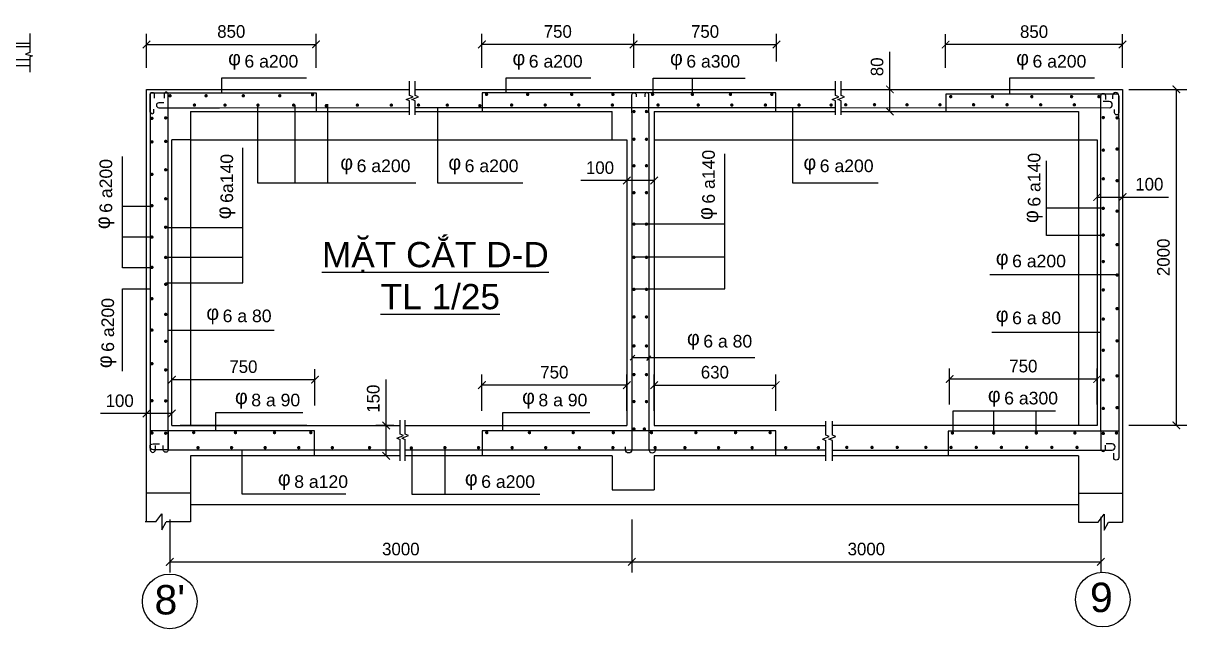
# Model space of a CAD drawing. Header units: millimetres. Extents: x -13160 to 122279, y 2205 to 75228.
# Drawn here: x 16118 to 43825, y 37938 to 52348 of the extents above; entities that cross this region are included whole.
import ezdxf
from ezdxf.enums import TextEntityAlignment as Align

# ---------------------------------------------------------------- set-up
doc = ezdxf.new("R2010")
doc.units = ezdxf.units.MM
doc.header["$LTSCALE"] = 6
for name, color, linetype in [('BAODAM', 3, 'Continuous'), ('BAOMANH', 2, 'Continuous'), ('DAI', 4, 'Continuous'), ('KTHUOT', 6, 'Continuous'), ('TEXT', 7, 'Continuous'), ('THEP', 1, 'Continuous')]:
    doc.layers.add(name, color=color, linetype=linetype)
doc.styles.add('VH', font='VHELVEN.TTF')
doc.styles.add('VNI-TIMES', font='VTIMESN.TTF')
doc.dimstyles.new('D1', dxfattribs={"dimtxt": 350, "dimasz": 180, "dimexe": 250, "dimexo": 150, "dimgap": 150, "dimtad": 1, "dimdec": 0, "dimtxsty": 'VNI-TIMES', "dimblk": 'ARCHTICK', "dimblk2": 'ARCHTICK', "dimcen": 2.5, "dimadec": 0, "dimazin": 0, "dimtfac": 1, "dimtdec": 0, "dimtmove": 0, "dimatfit": 3, "dimldrblk": 'ARCHTICK', "dimfxl": 0, "dimarcsym": 0})

# ---------------------------------------------------------------- blocks, each defined once
blk = doc.blocks.new('_ArchTick')
at = {"layer": 'BAOMANH', "color": 0, "const_width": 0.15}
blk.add_lwpolyline([(-0.5, -0.5), (0.5, 0.5)], dxfattribs=at)
blk = doc.blocks.new('*D19')
at = {"color": 0, "linetype": 'ByBlock'}
for p, q in [((31841, 51520), (33220, 51520)), ((32970, 51520), (32970, 43524)), ((31841, 43524), (33220, 43524))]:
    blk.add_line(p, q, dxfattribs=at)
at = {"layer": 'DEFPOINTS', "color": 0, "linetype": 'ByBlock'}
for p in [(31691, 51520), (31691, 43524), (32970, 43524)]:
    blk.add_point(p, dxfattribs=at)
at = {"color": 0, "linetype": 'ByBlock', "xscale": 180, "yscale": 180, "zscale": 180}
for p, rotation in [((32970, 51520), 90), ((32970, 43524), 270)]:
    blk.add_blockref('_ArchTick', p, dxfattribs=dict(at, rotation=rotation))
at = {"color": 0, "linetype": 'ByBlock', "insert": (32666, 47522), "char_height": 300, "attachment_point": 5, "rotation": 90, "style": 'VNI-TIMES'}
blk.add_mtext('2000', dxfattribs=at)
blk = doc.blocks.new('*D22')
at = {"color": 0, "linetype": 'ByBlock'}
for p, q in [((8821, 39596), (8821, 38334)), ((19828, 39596), (19828, 38334)), ((8821, 38584), (19828, 38584))]:
    blk.add_line(p, q, dxfattribs=at)
at = {"layer": 'DEFPOINTS', "color": 0, "linetype": 'ByBlock'}
for p in [(8821, 39746), (19828, 39746), (19828, 38584)]:
    blk.add_point(p, dxfattribs=at)
at = {"color": 0, "linetype": 'ByBlock', "xscale": 180, "yscale": 180, "zscale": 180, "rotation": 180}
blk.add_blockref('_ArchTick', (8821, 38584), dxfattribs=at)
at = {"color": 0, "linetype": 'ByBlock', "xscale": 180, "yscale": 180, "zscale": 180}
blk.add_blockref('_ArchTick', (19828, 38584), dxfattribs=at)
at = {"color": 0, "linetype": 'ByBlock', "insert": (14325, 38888), "char_height": 300, "attachment_point": 5, "style": 'VNI-TIMES'}
blk.add_mtext('3000', dxfattribs=at)
blk = doc.blocks.new('*D23')
at = {"color": 0, "linetype": 'ByBlock'}
for p, q in [((30994, 39653), (30994, 38334)), ((19828, 39446), (19828, 38334)), ((19828, 38584), (30994, 38584))]:
    blk.add_line(p, q, dxfattribs=at)
at = {"layer": 'DEFPOINTS', "color": 0, "linetype": 'ByBlock'}
for p in [(30994, 39803), (19828, 39596), (30994, 38584)]:
    blk.add_point(p, dxfattribs=at)
at = {"color": 0, "linetype": 'ByBlock', "xscale": 180, "yscale": 180, "zscale": 180, "rotation": 180}
blk.add_blockref('_ArchTick', (19828, 38584), dxfattribs=at)
at = {"color": 0, "linetype": 'ByBlock', "xscale": 180, "yscale": 180, "zscale": 180}
blk.add_blockref('_ArchTick', (30994, 38584), dxfattribs=at)
at = {"color": 0, "linetype": 'ByBlock', "insert": (25411, 38888), "char_height": 300, "attachment_point": 5, "style": 'VNI-TIMES'}
blk.add_mtext('3000', dxfattribs=at)
blk = doc.blocks.new('*D38')
at = {"color": 0, "linetype": 'ByBlock', "ltscale": 4}
for p, q in [((13768, 43154), (13768, 44016)), ((17174, 43154), (17174, 44016)), ((13768, 43766), (17174, 43766))]:
    blk.add_line(p, q, dxfattribs=at)
at = {"layer": 'DEFPOINTS', "color": 0, "linetype": 'ByBlock', "ltscale": 4}
for p in [(17174, 43766), (13768, 43004), (17174, 43004)]:
    blk.add_point(p, dxfattribs=at)
at = {"color": 0, "linetype": 'ByBlock', "ltscale": 4, "xscale": 180, "yscale": 180, "zscale": 180, "rotation": 180}
blk.add_blockref('_ArchTick', (13768, 43766), dxfattribs=at)
at = {"color": 0, "linetype": 'ByBlock', "ltscale": 4, "xscale": 180, "yscale": 180, "zscale": 180}
blk.add_blockref('_ArchTick', (17174, 43766), dxfattribs=at)
at = {"color": 0, "linetype": 'ByBlock', "ltscale": 4, "insert": (15471, 44073), "char_height": 300, "attachment_point": 5, "style": 'VNI-TIMES'}
blk.add_mtext('750', dxfattribs=at)
blk = doc.blocks.new('*D39')
at = {"color": 0, "linetype": 'ByBlock', "ltscale": 4}
for p, q in [((21152, 43154), (21152, 44015)), ((24601, 43154), (24601, 44015)), ((24601, 43765), (21152, 43765))]:
    blk.add_line(p, q, dxfattribs=at)
at = {"layer": 'DEFPOINTS', "color": 0, "linetype": 'ByBlock', "ltscale": 4}
for p in [(21152, 43765), (21152, 43004), (24601, 43004)]:
    blk.add_point(p, dxfattribs=at)
at = {"color": 0, "linetype": 'ByBlock', "ltscale": 4, "xscale": 180, "yscale": 180, "zscale": 180, "rotation": 180}
blk.add_blockref('_ArchTick', (21152, 43765), dxfattribs=at)
at = {"color": 0, "linetype": 'ByBlock', "ltscale": 4, "xscale": 180, "yscale": 180, "zscale": 180}
blk.add_blockref('_ArchTick', (24601, 43765), dxfattribs=at)
at = {"color": 0, "linetype": 'ByBlock', "ltscale": 4, "insert": (22876, 44071), "char_height": 300, "attachment_point": 5, "style": 'VNI-TIMES'}
blk.add_mtext('750', dxfattribs=at)
blk = doc.blocks.new('*D40')
at = {"color": 0, "linetype": 'ByBlock', "ltscale": 4}
for p, q in [((25251, 43154), (25251, 44014)), ((28147, 43154), (28147, 44014)), ((25251, 43764), (28147, 43764))]:
    blk.add_line(p, q, dxfattribs=at)
at = {"layer": 'DEFPOINTS', "color": 0, "linetype": 'ByBlock', "ltscale": 4}
for p in [(28147, 43764), (25251, 43004), (28147, 43004)]:
    blk.add_point(p, dxfattribs=at)
at = {"color": 0, "linetype": 'ByBlock', "ltscale": 4, "xscale": 180, "yscale": 180, "zscale": 180, "rotation": 180}
blk.add_blockref('_ArchTick', (25251, 43764), dxfattribs=at)
at = {"color": 0, "linetype": 'ByBlock', "ltscale": 4, "xscale": 180, "yscale": 180, "zscale": 180}
blk.add_blockref('_ArchTick', (28147, 43764), dxfattribs=at)
at = {"color": 0, "linetype": 'ByBlock', "ltscale": 4, "insert": (26699, 44070), "char_height": 300, "attachment_point": 5, "style": 'VNI-TIMES'}
blk.add_mtext('630', dxfattribs=at)
blk = doc.blocks.new('*D41')
at = {"color": 0, "linetype": 'ByBlock', "ltscale": 4}
for p, q in [((32289, 43154), (32289, 44014)), ((35802, 43154), (35802, 44014)), ((35802, 43764), (32289, 43764))]:
    blk.add_line(p, q, dxfattribs=at)
at = {"layer": 'DEFPOINTS', "color": 0, "linetype": 'ByBlock', "ltscale": 4}
for p in [(32289, 43764), (32289, 43004), (35802, 43004)]:
    blk.add_point(p, dxfattribs=at)
at = {"color": 0, "linetype": 'ByBlock', "ltscale": 4, "xscale": 180, "yscale": 180, "zscale": 180, "rotation": 180}
blk.add_blockref('_ArchTick', (32289, 43764), dxfattribs=at)
at = {"color": 0, "linetype": 'ByBlock', "ltscale": 4, "xscale": 180, "yscale": 180, "zscale": 180}
blk.add_blockref('_ArchTick', (35802, 43764), dxfattribs=at)
at = {"color": 0, "linetype": 'ByBlock', "ltscale": 4, "insert": (34045, 44070), "char_height": 300, "attachment_point": 5, "style": 'VNI-TIMES'}
blk.add_mtext('750', dxfattribs=at)
blk = doc.blocks.new('*D45')
at = {"color": 0, "linetype": 'ByBlock', "ltscale": 4}
for p, q in [((13163, 51154), (13163, 51962)), ((17201, 51154), (17201, 51962)), ((13163, 51712), (17201, 51712))]:
    blk.add_line(p, q, dxfattribs=at)
at = {"layer": 'DEFPOINTS', "color": 0, "linetype": 'ByBlock', "ltscale": 4}
for p in [(17201, 51712), (13163, 51004), (17201, 51004)]:
    blk.add_point(p, dxfattribs=at)
at = {"color": 0, "linetype": 'ByBlock', "ltscale": 4, "xscale": 180, "yscale": 180, "zscale": 180, "rotation": 180}
blk.add_blockref('_ArchTick', (13163, 51712), dxfattribs=at)
at = {"color": 0, "linetype": 'ByBlock', "ltscale": 4, "xscale": 180, "yscale": 180, "zscale": 180}
blk.add_blockref('_ArchTick', (17201, 51712), dxfattribs=at)
at = {"color": 0, "linetype": 'ByBlock', "ltscale": 4, "insert": (15182, 52018), "char_height": 300, "attachment_point": 5, "style": 'VNI-TIMES'}
blk.add_mtext('850', dxfattribs=at)
blk = doc.blocks.new('*D46')
at = {"color": 0, "linetype": 'ByBlock', "ltscale": 4}
for p, q in [((21152, 51154), (21152, 51961)), ((24765, 51154), (24765, 51961)), ((24765, 51711), (21152, 51711))]:
    blk.add_line(p, q, dxfattribs=at)
at = {"layer": 'DEFPOINTS', "color": 0, "linetype": 'ByBlock', "ltscale": 4}
for p in [(21152, 51711), (21152, 51004), (24765, 51004)]:
    blk.add_point(p, dxfattribs=at)
at = {"color": 0, "linetype": 'ByBlock', "ltscale": 4, "xscale": 180, "yscale": 180, "zscale": 180, "rotation": 180}
blk.add_blockref('_ArchTick', (21152, 51711), dxfattribs=at)
at = {"color": 0, "linetype": 'ByBlock', "ltscale": 4, "xscale": 180, "yscale": 180, "zscale": 180}
blk.add_blockref('_ArchTick', (24765, 51711), dxfattribs=at)
at = {"color": 0, "linetype": 'ByBlock', "ltscale": 4, "insert": (22958, 52018), "char_height": 300, "attachment_point": 5, "style": 'VNI-TIMES'}
blk.add_mtext('750', dxfattribs=at)
blk = doc.blocks.new('*D47')
at = {"color": 0, "linetype": 'ByBlock', "ltscale": 4}
for p, q in [((24765, 51304), (24765, 51961)), ((28165, 51304), (28165, 51961)), ((24765, 51711), (28165, 51711))]:
    blk.add_line(p, q, dxfattribs=at)
at = {"layer": 'DEFPOINTS', "color": 0, "linetype": 'ByBlock', "ltscale": 4}
for p in [(28165, 51711), (24765, 51154), (28165, 51154)]:
    blk.add_point(p, dxfattribs=at)
at = {"color": 0, "linetype": 'ByBlock', "ltscale": 4, "xscale": 180, "yscale": 180, "zscale": 180, "rotation": 180}
blk.add_blockref('_ArchTick', (24765, 51711), dxfattribs=at)
at = {"color": 0, "linetype": 'ByBlock', "ltscale": 4, "xscale": 180, "yscale": 180, "zscale": 180}
blk.add_blockref('_ArchTick', (28165, 51711), dxfattribs=at)
at = {"color": 0, "linetype": 'ByBlock', "ltscale": 4, "insert": (26465, 52018), "char_height": 300, "attachment_point": 5, "style": 'VNI-TIMES'}
blk.add_mtext('750', dxfattribs=at)
blk = doc.blocks.new('*D48')
at = {"color": 0, "linetype": 'ByBlock', "ltscale": 4}
for p, q in [((32193, 51154), (32193, 51958)), ((36407, 51154), (36407, 51958)), ((36407, 51708), (32193, 51708))]:
    blk.add_line(p, q, dxfattribs=at)
at = {"layer": 'DEFPOINTS', "color": 0, "linetype": 'ByBlock', "ltscale": 4}
for p in [(32193, 51708), (32193, 51004), (36407, 51004)]:
    blk.add_point(p, dxfattribs=at)
at = {"color": 0, "linetype": 'ByBlock', "ltscale": 4, "xscale": 180, "yscale": 180, "zscale": 180, "rotation": 180}
blk.add_blockref('_ArchTick', (32193, 51708), dxfattribs=at)
at = {"color": 0, "linetype": 'ByBlock', "ltscale": 4, "xscale": 180, "yscale": 180, "zscale": 180}
blk.add_blockref('_ArchTick', (36407, 51708), dxfattribs=at)
at = {"color": 0, "linetype": 'ByBlock', "ltscale": 4, "insert": (34300, 52014), "char_height": 300, "attachment_point": 5, "style": 'VNI-TIMES'}
blk.add_mtext('850', dxfattribs=at)
blk = doc.blocks.new('*D63')
at = {"color": 0, "linetype": 'ByBlock', "ltscale": 4}
for p, q in [((41691, 49425), (41691, 47963)), ((42296, 49425), (42296, 47963)), ((41691, 48213), (42296, 48213)), ((42296, 48213), (43392, 48213))]:
    blk.add_line(p, q, dxfattribs=at)
at = {"layer": 'DEFPOINTS', "color": 0, "linetype": 'ByBlock', "ltscale": 4}
for p in [(41691, 49575), (42296, 49575), (42296, 48213)]:
    blk.add_point(p, dxfattribs=at)
at = {"color": 0, "linetype": 'ByBlock', "ltscale": 4, "xscale": 180, "yscale": 180, "zscale": 180, "rotation": 180}
blk.add_blockref('_ArchTick', (41691, 48213), dxfattribs=at)
at = {"color": 0, "linetype": 'ByBlock', "ltscale": 4, "xscale": 180, "yscale": 180, "zscale": 180}
blk.add_blockref('_ArchTick', (42296, 48213), dxfattribs=at)
at = {"color": 0, "linetype": 'ByBlock', "ltscale": 4, "insert": (42934, 48516), "char_height": 300, "attachment_point": 5, "style": 'VNI-TIMES'}
blk.add_mtext('100', dxfattribs=at)
blk = doc.blocks.new('*D64')
at = {"color": 0, "linetype": 'ByBlock', "ltscale": 4}
for p, q in [((29513, 51004), (29513, 51898)), ((28501, 51004), (29763, 51004)), ((29513, 50479), (29513, 51004)), ((28501, 50479), (29763, 50479))]:
    blk.add_line(p, q, dxfattribs=at)
at = {"layer": 'DEFPOINTS', "color": 0, "linetype": 'ByBlock', "ltscale": 4}
for p in [(28351, 51004), (29513, 51004), (28351, 50479)]:
    blk.add_point(p, dxfattribs=at)
at = {"color": 0, "linetype": 'ByBlock', "ltscale": 4, "xscale": 180, "yscale": 180, "zscale": 180}
for p, rotation in [((29513, 51004), 90), ((29513, 50479), 270)]:
    blk.add_blockref('_ArchTick', p, dxfattribs=dict(at, rotation=rotation))
at = {"color": 0, "linetype": 'ByBlock', "ltscale": 4, "insert": (29209, 51541), "char_height": 300, "attachment_point": 5, "rotation": 90, "style": 'VNI-TIMES'}
blk.add_mtext('80', dxfattribs=at)
blk = doc.blocks.new('*D65')
at = {"color": 0, "linetype": 'ByBlock', "ltscale": 4}
for p, q in [((30490, 49425), (30490, 48357)), ((31140, 49425), (31140, 48357)), ((30490, 48607), (29394, 48607)), ((31140, 48607), (30490, 48607))]:
    blk.add_line(p, q, dxfattribs=at)
at = {"layer": 'DEFPOINTS', "color": 0, "linetype": 'ByBlock', "ltscale": 4}
for p in [(30490, 49575), (31140, 49575), (30490, 48607)]:
    blk.add_point(p, dxfattribs=at)
at = {"color": 0, "linetype": 'ByBlock', "ltscale": 4, "xscale": 180, "yscale": 180, "zscale": 180, "rotation": 180}
blk.add_blockref('_ArchTick', (30490, 48607), dxfattribs=at)
at = {"color": 0, "linetype": 'ByBlock', "ltscale": 4, "xscale": 180, "yscale": 180, "zscale": 180}
blk.add_blockref('_ArchTick', (31140, 48607), dxfattribs=at)
at = {"color": 0, "linetype": 'ByBlock', "ltscale": 4, "insert": (29852, 48910), "char_height": 300, "attachment_point": 5, "style": 'VNI-TIMES'}
blk.add_mtext('100', dxfattribs=at)
blk = doc.blocks.new('*D66')
at = {"color": 0, "linetype": 'ByBlock', "ltscale": 4}
for p, q in [((17518, 43004), (17518, 44100)), ((17702, 43004), (17268, 43004)), ((17518, 42281), (17518, 43004)), ((17702, 42281), (17268, 42281))]:
    blk.add_line(p, q, dxfattribs=at)
at = {"layer": 'DEFPOINTS', "color": 0, "linetype": 'ByBlock', "ltscale": 4}
for p in [(17518, 43004), (17852, 43004), (17852, 42281)]:
    blk.add_point(p, dxfattribs=at)
at = {"color": 0, "linetype": 'ByBlock', "ltscale": 4, "xscale": 180, "yscale": 180, "zscale": 180}
for p, rotation in [((17518, 43004), 90), ((17518, 42281), 270)]:
    blk.add_blockref('_ArchTick', p, dxfattribs=dict(at, rotation=rotation))
at = {"color": 0, "linetype": 'ByBlock', "ltscale": 4, "insert": (17211, 43642), "char_height": 300, "attachment_point": 5, "rotation": 90, "style": 'VNI-TIMES'}
blk.add_mtext('150', dxfattribs=at)
blk = doc.blocks.new('*D67')
at = {"color": 0, "linetype": 'ByBlock', "ltscale": 4}
for p, q in [((19052, 43079), (19052, 43310)), ((19657, 43079), (19657, 43310)), ((19052, 43060), (17956, 43060)), ((19657, 43060), (19052, 43060))]:
    blk.add_line(p, q, dxfattribs=at)
at = {"layer": 'DEFPOINTS', "color": 0, "linetype": 'ByBlock', "ltscale": 4}
for p in [(19052, 43060), (19052, 42929), (19657, 42929)]:
    blk.add_point(p, dxfattribs=at)
at = {"color": 0, "linetype": 'ByBlock', "ltscale": 4, "xscale": 180, "yscale": 180, "zscale": 180, "rotation": 180}
blk.add_blockref('_ArchTick', (19052, 43060), dxfattribs=at)
at = {"color": 0, "linetype": 'ByBlock', "ltscale": 4, "xscale": 180, "yscale": 180, "zscale": 180}
blk.add_blockref('_ArchTick', (19657, 43060), dxfattribs=at)
at = {"color": 0, "linetype": 'ByBlock', "ltscale": 4, "insert": (18414, 43363), "char_height": 300, "attachment_point": 5, "style": 'VNI-TIMES'}
blk.add_mtext('100', dxfattribs=at)

msp = doc.modelspace()

# ---------------------------------------------------------------- linework, layer by layer
at = {"layer": 'BAODAM', "color": 3, "linetype": 'Continuous'}
for p, q in [((13542.6, 51872.8), (16273.6, 51872.8)), ((16273.6, 51335.2), (14592.6, 51335.2)), ((19051.9, 42297), (19051.9, 50775)), ((19051.9, 50775), (20651.9, 50775)), ((20651.9, 50775), (24123, 50775)), ((22651.9, 50775), (25318.9, 50775)), ((25447.3, 50775), (33941.1, 50775)), ((33941.1, 50775), (35463.1, 50775)), ((35593.6, 50775), (42296.1, 50775)), ((42296.1, 50775), (42296.1, 40475.8)), ((31139.5, 50250), (31139.5, 42775)), ((35593.6, 50250), (41246.1, 50250)), ((19656.9, 42775), (19656.9, 49575)), ((30489.5, 49575), (30489.5, 42775)), ((41691.1, 49575), (41691.1, 42775)), ((22874.4, 42775), (19851.9, 42775)), ((41494.1, 42775), (35385.2, 42775)), ((25094.7, 42051.8), (20101.9, 42052)), ((30139.5, 42051.6), (25212.5, 42051.8)), ((35228.3, 42051.5), (31139.5, 42051.6)), ((41244.1, 42050.1), (35385.2, 42050.6)), ((41244.1, 41161.5), (42296.1, 41161.5))]:
    msp.add_line(p, q, dxfattribs=at)
at = {"layer": 'BAODAM', "color": 3, "linetype": 'Continuous', "ltscale": 10}
for p, q in [((20101.9, 50250), (20101.9, 49575)), ((30139.5, 49575), (30139.5, 50250)), ((41246.1, 50250), (41246.1, 49575)), ((20101.9, 49575), (19656.9, 49575)), ((41246.1, 49575), (41691.1, 49575)), ((19656.9, 42775), (25094.7, 42775)), ((25212.5, 42775), (30489.5, 42775)), ((31139.5, 42775), (35228.3, 42775)), ((41691.1, 42775), (37497.6, 42775)), ((19051.8, 40484.5), (19052, 42297)), ((20101.9, 42052), (20101.9, 40484.5)), ((30139.5, 42051.6), (30139.5, 41242.8)), ((31139.5, 42051.6), (31139.5, 41242.8)), ((41244.1, 42050.1), (41244.1, 40475.8)), ((19051.9, 41170.2), (20101.9, 41170.2)), ((30139.5, 41242.8), (31139.5, 41242.8)), ((19275.5, 40484.5), (19021.9, 40484.5)), ((19275.5, 40484.5), (19415.2, 40672.6)), ((19415.2, 40672.6), (19415.2, 40291.4)), ((19415.2, 40291.4), (19522.5, 40484.5)), ((20101.9, 40484.5), (19522.5, 40484.5)), ((41244.1, 40475.8), (41717.6, 40475.8)), ((41717.6, 40475.8), (41857.3, 40663.9)), ((41857.3, 40663.9), (41857.3, 40282.7)), ((41857.3, 40282.7), (41964.7, 40475.8)), ((41964.7, 40475.8), (42296.1, 40475.8))]:
    msp.add_line(p, q, dxfattribs=at)
at = {"layer": 'BAODAM', "color": 3, "linetype": 'Continuous'}
for points in [[(20101.9, 50250), (25318.9, 50250)], [(25447.3, 50250), (25591.3, 50250), (30139.5, 50250)], [(31139.5, 50250), (33941.1, 50250), (35463.1, 50250)]]:
    msp.add_lwpolyline(points, dxfattribs=at)
for centre in [(19605.3, 38588.4), (41826, 38631.4)]:
    msp.add_circle(centre, 650, dxfattribs=at)
at = {"layer": 'BAOMANH', "color": 2, "linetype": 'Continuous'}
for p, q in [((25318.9, 50631), (25318.9, 50967)), ((25447.3, 50631), (25447.3, 50967)), ((35463.1, 50631), (35463.1, 50967)), ((35593.6, 50631), (35593.6, 50967)), ((25238.9, 50535), (25398.9, 50599)), ((25318.9, 50503), (25238.9, 50535)), ((25398.9, 50599), (25318.9, 50631)), ((25318.9, 50167), (25318.9, 50503)), ((25367.3, 50535), (25527.3, 50599)), ((25447.3, 50503), (25367.3, 50535)), ((25527.3, 50599), (25447.3, 50631)), ((25447.3, 50167), (25447.3, 50503)), ((35383.1, 50535), (35543.1, 50599)), ((35463.1, 50503), (35383.1, 50535)), ((35543.1, 50599), (35463.1, 50631)), ((35463.1, 50167), (35463.1, 50503)), ((35513.6, 50535), (35673.6, 50599)), ((35593.6, 50503), (35513.6, 50535)), ((35673.6, 50599), (35593.6, 50631)), ((35593.6, 50167), (35593.6, 50503)), ((20101.9, 49575), (20101.9, 42775)), ((20101.9, 49575), (30489.5, 49575)), ((31139.5, 49575), (41246.1, 49575)), ((41246.1, 49575), (41246.1, 42775)), ((25094.7, 42568.2), (25094.7, 42904.2)), ((25212.5, 42568.2), (25212.5, 42904.2)), ((35228.3, 42543.9), (35228.3, 42879.9)), ((35385.2, 42543.9), (35385.2, 42879.9)), ((25014.7, 42472.2), (25174.7, 42536.2)), ((25174.7, 42536.2), (25094.7, 42568.2)), ((25094.7, 41933.5), (25094.7, 42440.2)), ((25132.5, 42472.2), (25292.5, 42536.2)), ((25292.5, 42536.2), (25212.5, 42568.2)), ((25212.5, 41933.5), (25212.5, 42440.2)), ((35148.3, 42447.9), (35308.3, 42511.9)), ((35308.3, 42511.9), (35228.3, 42543.9)), ((35228.3, 41933.5), (35228.3, 42415.9)), ((35305.2, 42447.9), (35465.2, 42511.9)), ((35385.2, 42415.9), (35305.2, 42447.9)), ((35465.2, 42511.9), (35385.2, 42543.9)), ((35385.2, 41933.5), (35385.2, 42415.9))]:
    msp.add_line(p, q, dxfattribs=at)
at = {"layer": 'BAOMANH', "color": 2, "linetype": 'Continuous', "ltscale": 2.5}
for p, q in [((25014.7, 42472.2), (25094.7, 42440.2)), ((25132.5, 42472.2), (25212.5, 42440.2)), ((35148.3, 42447.9), (35228.3, 42415.9))]:
    msp.add_line(p, q, dxfattribs=at)
at = {"layer": 'BAOMANH', "color": 2, "linetype": 'Continuous'}
for points in [[(16273.6, 52101.7), (16273.6, 51653.1), (16169.2, 51611.4), (16336.2, 51569.7), (16273.6, 51548.8), (16273.6, 51183.7)], [(20101.9, 40897.8), (41244.1, 40897.8)]]:
    msp.add_lwpolyline(points, dxfattribs=at)
at = {"layer": 'DAI', "color": 4, "linetype": 'Continuous', "ltscale": 4}
for points in [[(20846.1, 50685.4), (20846.1, 51048.2), (22862.2, 51048.2)], [(27617.3, 50685.4), (27617.3, 51048.2), (29633.4, 51048.2)], [(31121.4, 50655.5), (31121.4, 51040.8), (33306.9, 51040.8)], [(32056.4, 50643.8), (32056.4, 51040.8)], [(39613.7, 50685.4), (39613.7, 51048.2), (41629.9, 51048.2)], [(21697.6, 50399), (21697.6, 48548), (25464.7, 48548)], [(22582.8, 50399), (22582.8, 48548)], [(23365, 50419.6), (23365, 48548)], [(25980.3, 50338.1), (25980.3, 48548.7), (28018.2, 48548.7)], [(34436.4, 50338.1), (34436.4, 48548.7), (36474.3, 48548.7)], [(19509.4, 46173.3), (21349.5, 46173.3), (21349.5, 49383.8)], [(19190.6, 46530), (18482.2, 46530), (18482.2, 49178.6)], [(30612.1, 46027.8), (32821.7, 46027.8), (32821.7, 49238.2)], [(41844, 47300.6), (40486.9, 47300.6), (40486.9, 49071.9)], [(19190.6, 47991.3), (18482.2, 47991.3)], [(41833, 47945.7), (40486.9, 47945.7)], [(19489.5, 47490.1), (21349.5, 47490.1)], [(30612.1, 47572.6), (32821.7, 47572.6)], [(19190.6, 47260.7), (18482.2, 47260.7)], [(19481.9, 46777.6), (21349.5, 46777.6)], [(30612.1, 46791.6), (32821.7, 46791.6)], [(42172.8, 46362.2), (39139.7, 46362.2)], [(18482.2, 44066.9), (18482.2, 46030.5), (19142.4, 46030.5)], [(22091, 45034.8), (19568.2, 45034.8)], [(39184, 44999.4), (41779.7, 44999.4)], [(30570, 44330), (30680, 44450)], [(33537.1, 44383.1), (30612.1, 44383.1)], [(30970, 44320), (31065.3, 44430.5)], [(22772.9, 43080), (20693.4, 43080), (20693.4, 42650.5)], [(29611.5, 43080), (27531.9, 43080), (27531.9, 42650.5)], [(38265.3, 42597.2), (38265.3, 43125.6), (40703.3, 43125.6)], [(39227.6, 42617.2), (39227.6, 43125.6)], [(40241.9, 42617.2), (40241.9, 43125.6)], [(23795.6, 41138.7), (21333.8, 41138.7), (21333.8, 42196.7)], [(25368.2, 42237.9), (25368.2, 41139.9), (28417.5, 41139.9)], [(26157.6, 42237.9), (26157.6, 41139.9)]]:
    msp.add_lwpolyline(points, dxfattribs=at)
at = {"layer": 'THEP', "color": 1, "linetype": 'Continuous'}
for p, q in [((19142.4, 50695), (19142.4, 42196.7)), ((19142.4, 50695), (23091.1, 50695)), ((23091.1, 50695), (23091.1, 50250)), ((34037.5, 50695), (27045.5, 50695)), ((42195.7, 50662), (38086.5, 50662)), ((38086.5, 50662), (38086.5, 50250)), ((19568.2, 42196.7), (19568.2, 50203.3)), ((41779.7, 42643.2), (41779.7, 50215)), ((42205.6, 50088), (42205.6, 42643.2)), ((23056.8, 42650.5), (19142.4, 42650.5)), ((23056.8, 42051.9), (23056.8, 42650.5)), ((42205.6, 42643.2), (38142.2, 42643.2)), ((38142.2, 42643.2), (38142.2, 42050.4)), ((19568.2, 42196.7), (25094.7, 42196.7)), ((25212.5, 42196.7), (35228.3, 42196.7))]:
    msp.add_line(p, q, dxfattribs=at)
at = {"layer": 'THEP', "color": 1, "linetype": 'Continuous', "ltscale": 10}
for p, q in [((27045.5, 50695), (27045.5, 50250)), ((34037.5, 50250), (34037.5, 50695)), ((34036.8, 42646), (27043.5, 42646)), ((27043.5, 42646), (27043.5, 42051.8)), ((34036.8, 42051.5), (34036.8, 42646))]:
    msp.add_line(p, q, dxfattribs=at)
at = {"layer": 'THEP', "color": 1, "linetype": 'Continuous'}
for points in [[(16273.6, 51784.1), (13667.5, 51784.1), (13667.5, 51249.8, 1), (13794.9, 51249.8), (13794.9, 51338.9)], [(16273.6, 51478.8), (13756.7, 51478.8, -1), (13756.7, 51606), (13858.5, 51606)], [(19568.2, 50203.3), (19568.2, 50662.1, 1), (19475.3, 50662.1), (19475.3, 50568.7)], [(19142.4, 50236), (19142.4, 50656.3, -1), (19235.8, 50656.3), (19235.8, 50568.7)], [(19142.4, 50695), (19142.4, 50236, 1), (19230, 50236), (19230, 50300.2)], [(19461.3, 50454.5), (19346.1, 50454.5, 1), (19346.1, 50339.3), (20790.5, 50339.3)], [(30612.1, 50220.5), (30612.1, 50643.2, -1), (30713.8, 50643.2), (30713.8, 50597.4)], [(31014.3, 50219.5), (31014.3, 50652.3, 1), (30923.6, 50652.3), (30923.6, 50597.4)], [(35593.6, 50340), (41980.8, 50339.3, 1), (41980.8, 50483.3), (41836.8, 50483.3)], [(41779.7, 50215), (41779.7, 50625.1, -1), (41887.7, 50625.1), (41887.7, 50530.4)], [(42205.6, 50088), (42205.6, 50625.1, 1), (42058.3, 50625.1), (42058.3, 50549.4)], [(42205.6, 50625.1), (42205.6, 50217.9, -1), (42105.7, 50217.9), (42105.7, 50293.7)], [(30612.1, 50220.5), (30612.1, 48380), (30612.1, 42196.7, -1), (30461.1, 42196.7), (30461.1, 42270.2)], [(19142.4, 42650.5), (19142.4, 42195.3, 1), (19263.4, 42195.3), (19263.4, 42295.6)], [(19568.2, 42650.5), (19568.2, 42195.3, -1), (19453.2, 42195.3), (19453.2, 42295.6)], [(31014.3, 42646), (31014.3, 42209.8, 1), (31180.2, 42209.8), (31180.2, 42270.2)], [(41779.7, 42643.2), (41779.7, 42215.5, 1), (41890.8, 42215.5), (41890.8, 42307.3)], [(42205.6, 42643.2), (42205.6, 42011.4, -1), (42084.9, 42011.4), (42084.9, 42113.4)], [(19568.2, 42196.7), (19207.6, 42196.7, -1), (19207.6, 42340.2), (19363.9, 42340.2)], [(35385.2, 42191.4), (42047.1, 42191.4, 1), (42047.1, 42335.4), (41903.1, 42335.4)]]:
    msp.add_lwpolyline(points, format="xyb", dxfattribs=at)
at = {"layer": 'THEP', "color": 1, "linetype": 'Continuous', "const_width": 40}
for points in [[(19593.1, 50623, -1), (19633.1, 50623, -1)], [(20175.1, 50400.1, -1), (20215.1, 50400.1, -1)], [(20451.2, 50623, -1), (20491.2, 50623, -1)], [(20902.8, 50400.1, -1), (20942.8, 50400.1, -1)], [(21337, 50623, -1), (21377, 50623, -1)], [(21686.1, 50400.1, -1), (21726.1, 50400.1, -1)], [(22206.1, 50623, -1), (22246.1, 50623, -1)], [(22537.3, 50400.1, -1), (22577.3, 50400.1, -1)], [(22986.1, 50649.6, -1), (23026.1, 50649.6, -1)], [(24054.8, 50400.1, -1), (24094.8, 50400.1, -1)], [(24862.8, 50400.1, -1), (24902.8, 50400.1, -1)], [(25509.6, 50400.1, -1), (25549.6, 50400.1, -1)], [(26194.8, 50400.1, -1), (26234.8, 50400.1, -1)], [(27130, 50655.7, -1), (27170, 50655.7, -1)], [(27727, 50401.8, -1), (27767, 50401.8, -1)], [(28109.3, 50655.7, -1), (28149.3, 50655.7, -1)], [(28527, 50401.8, -1), (28567, 50401.8, -1)], [(29158.8, 50655.7, -1), (29198.8, 50655.7, -1)], [(29327, 50401.8, -1), (29367, 50401.8, -1)], [(30127, 50401.8, -1), (30167, 50401.8, -1)], [(30139.7, 50655.7, -1), (30179.7, 50655.7, -1)], [(31084, 50655.7, -1), (31124, 50655.7, -1)], [(31214.7, 50401.8, -1), (31254.7, 50401.8, -1)], [(32032.5, 50655.7, -1), (32072.5, 50655.7, -1)], [(32171.5, 50401.8, -1), (32211.5, 50401.8, -1)], [(32939, 50655.7, -1), (32979, 50655.7, -1)], [(32971.5, 50401.8, -1), (33011.5, 50401.8, -1)], [(33771.5, 50401.8, -1), (33811.5, 50401.8, -1)], [(33923.8, 50655.7, -1), (33963.8, 50655.7, -1)], [(34571.5, 50401.8, -1), (34611.5, 50401.8, -1)], [(34571.5, 50401.8, -1), (34611.5, 50401.8, -1)], [(35336.7, 50401.8, -1), (35376.7, 50401.8, -1)], [(35336.7, 50401.8, -1), (35376.7, 50401.8, -1)], [(35684.1, 50407.9, -1), (35724.1, 50407.9, -1)], [(36369.3, 50407.9, -1), (36409.3, 50407.9, -1)], [(37142.6, 50407.9, -1), (37182.6, 50407.9, -1)], [(37927.5, 50407.9, -1), (37967.5, 50407.9, -1)], [(38184.5, 50602, -1), (38224.5, 50602, -1)], [(38727.5, 50407.9, -1), (38767.5, 50407.9, -1)], [(39178.4, 50602, -1), (39218.4, 50602, -1)], [(39527.5, 50407.9, -1), (39567.5, 50407.9, -1)], [(40115.3, 50602, -1), (40155.3, 50602, -1)], [(40327.5, 50407.9, -1), (40367.5, 50407.9, -1)], [(41062.1, 50602, -1), (41102.1, 50602, -1)], [(41127.5, 50407.9, -1), (41167.5, 50407.9, -1)], [(41712.9, 50602, -1), (41752.9, 50602, -1)], [(23314, 50385.5, -1), (23354, 50385.5, -1)], [(26971.5, 50385.5, -1), (27011.5, 50385.5, -1)], [(30640.2, 50248.2, -1), (30680.2, 50248.2, -1)], [(30939.2, 50248.2, -1), (30979.2, 50248.2, -1)], [(19161.3, 50085.2, -1), (19201.3, 50085.2, -1)], [(19489.5, 50096.4, -1), (19529.5, 50096.4, -1)], [(41816.9, 50104.3, -1), (41856.9, 50104.3, -1)], [(42145.6, 50097, -1), (42185.6, 50097, -1)], [(30640.2, 49588.6, -1), (30680.2, 49588.6, -1)], [(30939.2, 49588.6, -1), (30979.2, 49588.6, -1)], [(19161.3, 49526.1, -1), (19201.3, 49526.1, -1)], [(19489.5, 49537.2, -1), (19529.5, 49537.2, -1)], [(41816.9, 49328.3, -1), (41856.9, 49328.3, -1)], [(42145.6, 49355.3, -1), (42185.6, 49355.3, -1)], [(19161.3, 48752.9, -1), (19201.3, 48752.9, -1)], [(19489.5, 48860.9, -1), (19529.5, 48860.9, -1)], [(30640.2, 48956.1, -1), (30680.2, 48956.1, -1)], [(30939.2, 48956.1, -1), (30979.2, 48956.1, -1)], [(41816.9, 48646.4, -1), (41856.9, 48646.4, -1)], [(42145.6, 48602, -1), (42185.6, 48602, -1)], [(19489.5, 48171, -1), (19529.5, 48171, -1)], [(30640.2, 48316.2, -1), (30680.2, 48316.2, -1)], [(30939.2, 48316.2, -1), (30979.2, 48316.2, -1)], [(19161.3, 48006.2, -1), (19201.3, 48006.2, -1)], [(41816.9, 47943.5, -1), (41856.9, 47943.5, -1)], [(42145.6, 47877.3, -1), (42185.6, 47877.3, -1)], [(19489.5, 47495.2, -1), (19529.5, 47495.2, -1)], [(30640.2, 47567.3, -1), (30680.2, 47567.3, -1)], [(30939.2, 47567.3, -1), (30979.2, 47567.3, -1)], [(19161.3, 47259.5, -1), (19201.3, 47259.5, -1)], [(41816.9, 47308.4, -1), (41856.9, 47308.4, -1)], [(42145.6, 47079.4, -1), (42185.6, 47079.4, -1)], [(19161.3, 46539.3, -1), (19201.3, 46539.3, -1)], [(19489.5, 46775.1, -1), (19529.5, 46775.1, -1)], [(30640.2, 46778.2, -1), (30680.2, 46778.2, -1)], [(30939.2, 46778.2, -1), (30979.2, 46778.2, -1)], [(41816.9, 46677.1, -1), (41856.9, 46677.1, -1)], [(42145.6, 46356.6, -1), (42185.6, 46356.6, -1)], [(19489.5, 46135.8, -1), (19529.5, 46135.8, -1)], [(30640.2, 46015, -1), (30680.2, 46015, -1)], [(30939.2, 46015, -1), (30979.2, 46015, -1)], [(41816.9, 46002.5, -1), (41856.9, 46002.5, -1)], [(19161.3, 45792.6, -1), (19201.3, 45792.6, -1)], [(19489.5, 45419.8, -1), (19529.5, 45419.8, -1)], [(42145.6, 45556.6, -1), (42185.6, 45556.6, -1)], [(30640.2, 45359.7, -1), (30680.2, 45359.7, -1)], [(30939.2, 45359.7, -1), (30979.2, 45359.7, -1)], [(41816.9, 45307.9, -1), (41856.9, 45307.9, -1)], [(19161.3, 45045.8, -1), (19201.3, 45045.8, -1)], [(19489.5, 44779.6, -1), (19529.5, 44779.6, -1)], [(30640.2, 44669.5, -1), (30680.2, 44669.5, -1)], [(30939.2, 44669.5, -1), (30979.2, 44669.5, -1)], [(42145.6, 44789.6, -1), (42185.6, 44789.6, -1)], [(41816.9, 44566.6, -1), (41856.9, 44566.6, -1)], [(19161.3, 44245.8, -1), (19201.3, 44245.8, -1)], [(19489.5, 44098, -1), (19529.5, 44098, -1)], [(30640.2, 43987.5, -1), (30680.2, 43987.5, -1)], [(30939.2, 43987.5, -1), (30979.2, 43987.5, -1)], [(41816.9, 43861.9, -1), (41856.9, 43861.9, -1)], [(42145.6, 43956.6, -1), (42185.6, 43956.6, -1)], [(19161.3, 43366, -1), (19201.3, 43366, -1)], [(19489.5, 43360.2, -1), (19529.5, 43360.2, -1)], [(30640.2, 43345.5, -1), (30680.2, 43345.5, -1)], [(30939.2, 43345.5, -1), (30979.2, 43345.5, -1)], [(42145.6, 43201.2, -1), (42185.6, 43201.2, -1)], [(41816.9, 43181, -1), (41856.9, 43181, -1)], [(30640.2, 42691.2, -1), (30680.2, 42691.2, -1)], [(30889.2, 42691.2, -1), (30929.2, 42691.2, -1)], [(19161.3, 42597.6, -1), (19201.3, 42597.6, -1)], [(19489.5, 42591.9, -1), (19529.5, 42591.9, -1)], [(20157, 42607.7, 1), (20197, 42607.7, 1)], [(21151.4, 42607.7, 1), (21191.4, 42607.7, 1)], [(22080.4, 42607.7, 1), (22120.4, 42607.7, 1)], [(22945.6, 42607.7, 1), (22985.6, 42607.7, 1)], [(27135.7, 42606.3, 1), (27175.7, 42606.3, 1)], [(28151.9, 42606.3, 1), (28191.9, 42606.3, 1)], [(29193.4, 42606.3, 1), (29233.4, 42606.3, 1)], [(30147.9, 42606.3, 1), (30187.9, 42606.3, 1)], [(31057, 42606.3, 1), (31097, 42606.3, 1)], [(32114.7, 42606.3, 1), (32154.7, 42606.3, 1)], [(33060.7, 42606.3, 1), (33100.7, 42606.3, 1)], [(33884.3, 42606.3, 1), (33924.3, 42606.3, 1)], [(38225.3, 42597.2, 1), (38265.3, 42597.2, 1)], [(39207.6, 42597.2, 1), (39247.6, 42597.2, 1)], [(40221.9, 42597.2, 1), (40261.9, 42597.2, 1)], [(41141.1, 42597.2, 1), (41181.1, 42597.2, 1)], [(41816.9, 42586.3, -1), (41856.9, 42586.3, -1)], [(42132, 42597.2, 1), (42172, 42597.2, 1)], [(20258.2, 42247.8, 1), (20298.2, 42247.8, 1)], [(21058.2, 42247.8, 1), (21098.2, 42247.8, 1)], [(21858.2, 42247.8, 1), (21898.2, 42247.8, 1)], [(22658.2, 42247.8, 1), (22698.2, 42247.8, 1)], [(23458.2, 42247.8, 1), (23498.2, 42247.8, 1)], [(24343.2, 42247.8, 1), (24383.2, 42247.8, 1)], [(25339.3, 42239, 1), (25379.3, 42239, 1)], [(26139.3, 42247.8, 1), (26179.3, 42247.8, 1)], [(26939.3, 42247.8, 1), (26979.3, 42247.8, 1)], [(27739.3, 42247.8, 1), (27779.3, 42247.8, 1)], [(28539.3, 42247.8, 1), (28579.3, 42247.8, 1)], [(29339.3, 42247.8, 1), (29379.3, 42247.8, 1)], [(30139.3, 42247.8, 1), (30179.3, 42247.8, 1)], [(31145.2, 42247.8, 1), (31185.2, 42247.8, 1)], [(31854.6, 42247.8, 1), (31894.6, 42247.8, 1)], [(32654.6, 42247.8, 1), (32694.6, 42247.8, 1)], [(33454.6, 42247.8, 1), (33494.6, 42247.8, 1)], [(34254.6, 42247.8, 1), (34294.6, 42247.8, 1)], [(35033.7, 42247.8, 1), (35073.7, 42247.8, 1)], [(35710, 42253.3, 1), (35750, 42253.3, 1)], [(36310, 42253.3, 1), (36350, 42253.3, 1)], [(36910, 42253.3, 1), (36950, 42253.3, 1)], [(37592.1, 42253.3, 1), (37632.1, 42253.3, 1)], [(38192.1, 42253.3, 1), (38232.1, 42253.3, 1)], [(38792.1, 42253.3, 1), (38832.1, 42253.3, 1)], [(39392.1, 42253.3, 1), (39432.1, 42253.3, 1)], [(39992.1, 42253.3, 1), (40032.1, 42253.3, 1)], [(40592.1, 42253.3, 1), (40632.1, 42253.3, 1)], [(41192.1, 42253.3, 1), (41232.1, 42253.3, 1)]]:
    msp.add_lwpolyline(points, format="xyb", close=True, dxfattribs=at)
at = {"layer": 'THEP', "color": 1, "linetype": 'Continuous'}
for points in [[(20790.5, 50339.3), (25318.9, 50341.8)], [(25447.3, 50341.3), (33906.5, 50341.1)], [(31014.3, 50219.5), (31014.3, 42646)], [(33906.5, 50341.1), (35463.1, 50341)]]:
    msp.add_lwpolyline(points, dxfattribs=at)

# ---------------------------------------------------------------- texts
at = {"layer": 'TEXT', "color": 7, "linetype": 'Continuous', "ltscale": 20, "style": 'VH'}
for s, p in [("8'", (19607.7, 38628.2)), ('9', (41791.8, 38684.7))]:
    msp.add_text(s, height=700, dxfattribs=at).set_placement(p, align=Align.MIDDLE)
at = {"layer": 'TEXT', "color": 7, "linetype": 'Continuous', "attachment_point": 1, "style": 'VNI-TIMES'}
for s, insert, char_height, width in [('\\fSymbol|b0|i0|c2|p18;f', (20997.1, 51697.2), 350, 366.108), ('\\fVNI-Helve|b0|i0|c0|p2;6 a200', (21384.8, 51593.4), 300, 2543.533), ('\\fSymbol|b0|i0|c2|p18;f', (27768.3, 51697.2), 350, 366.108), ('\\fVNI-Helve|b0|i0|c0|p2;6 a200', (28156, 51593.4), 300, 2543.533), ('\\fSymbol|b0|i0|c2|p18;f', (31519.9, 51697.2), 350, 366.108), ('\\fVNI-Helve|b0|i0|c0|p2;6 a300', (31907.6, 51593.4), 300, 2543.533), ('\\fSymbol|b0|i0|c2|p18;f', (39764.8, 51697.2), 350, 366.108), ('\\fVNI-Helve|b0|i0|c0|p2;6 a200', (40152.5, 51593.4), 300, 2543.533), ('\\fSymbol|b0|i0|c2|p18;f', (23668.6, 49209.4), 350, 366.108), ('\\fVNI-Helve|b0|i0|c0|p2;6 a200', (24056.4, 49105.6), 300, 2543.533), ('\\fSymbol|b0|i0|c2|p18;f', (26241.8, 49209.4), 350, 366.108), ('\\fVNI-Helve|b0|i0|c0|p2;6 a200', (26629.5, 49105.6), 300, 2543.533), ('\\fSymbol|b0|i0|c2|p18;f', (34697.9, 49209.4), 350, 366.108), ('\\fVNI-Helve|b0|i0|c0|p2;6 a200', (35085.6, 49105.6), 300, 2543.533), ('\\fVNI-Helve|b0|i0|c0|p2;\\LMAËT CAÉT D-D\\l \\P      \\LTL 1/25', (23231.2, 47142.5), 600, 16212.061), ('\\fSymbol|b0|i0|c2|p18;f', (39278.6, 46943.6), 350, 366.108), ('\\fVNI-Helve|b0|i0|c0|p2;6 a200', (39666.3, 46839.7), 300, 2543.533), ('\\fSymbol|b0|i0|c2|p18;f', (20477.9, 45638.3), 350, 366.108), ('\\fVNI-Helve|b0|i0|c0|p2;6 a 80', (20865.7, 45534.4), 300, 2543.533), ('\\fSymbol|b0|i0|c2|p18;f', (39278.6, 45590), 350, 366.108), ('\\fVNI-Helve|b0|i0|c0|p2;6 a 80', (39666.3, 45486.1), 300, 2543.533), ('\\fSymbol|b0|i0|c2|p18;f', (31924, 45034.9), 350, 366.108), ('\\fVNI-Helve|b0|i0|c0|p2;6 a 80', (32311.7, 44931.1), 300, 2543.533), ('\\fSymbol|b0|i0|c2|p18;f', (21159.8, 43635.1), 350, 366.108), ('\\fVNI-Helve|b0|i0|c0|p2;8 a 90', (21547.5, 43531.2), 300, 2543.533), ('\\fSymbol|b0|i0|c2|p18;f', (27998.3, 43635.1), 350, 366.108), ('\\fVNI-Helve|b0|i0|c0|p2;8 a 90', (28386.1, 43531.2), 300, 2543.533), ('\\fSymbol|b0|i0|c2|p18;f', (39090.2, 43680.8), 350, 366.108), ('\\fVNI-Helve|b0|i0|c0|p2;6 a300', (39477.9, 43576.9), 300, 2543.533), ('\\fSymbol|b0|i0|c2|p18;f', (22182.5, 41693.8), 350, 366.108), ('\\fVNI-Helve|b0|i0|c0|p2;8 a120', (22570.2, 41590), 300, 2543.533), ('\\fSymbol|b0|i0|c2|p18;f', (26635.3, 41693.8), 350, 366.108), ('\\fVNI-Helve|b0|i0|c0|p2;6 a200', (27023, 41590), 300, 2543.533)]:
    msp.add_mtext(s, dxfattribs=dict(at, insert=insert, char_height=char_height, width=width))
at = {"layer": 'TEXT', "color": 7, "linetype": 'Continuous', "attachment_point": 1, "rotation": 90, "style": 'VNI-TIMES'}
for s, insert, char_height, width in [('\\fVNI-Helve|b0|i0|c0|p2;6 a140', (32286.3, 48054.8), 300, 2543.533), ('\\fVNI-Helve|b0|i0|c0|p2;6 a200', (17934.7, 47836.6), 300, 2543.533), ('\\fVNI-Helve|b0|i0|c0|p2;6a140', (20814.1, 48073), 300, 2543.533), ('\\fVNI-Helve|b0|i0|c0|p2;6 a140', (40040.2, 47982.8), 300, 2543.533), ('\\fSymbol|b0|i0|c2|p18;f', (20710.3, 47685.3), 350, 366.108), ('\\fSymbol|b0|i0|c2|p18;f', (32182.4, 47667.1), 350, 366.108), ('\\fSymbol|b0|i0|c2|p18;f', (17830.8, 47448.9), 350, 366.108), ('\\fSymbol|b0|i0|c2|p18;f', (39936.3, 47595.1), 350, 366.108), ('\\fVNI-Helve|b0|i0|c0|p2;6 a200', (17979.5, 44528.7), 300, 2543.533), ('\\fSymbol|b0|i0|c2|p18;f', (17875.6, 44141), 350, 366.108)]:
    msp.add_mtext(s, dxfattribs=dict(at, insert=insert, char_height=char_height, width=width))

# ---------------------------------------------------------------- dimensions: what is measured, and where the dimension line sits
at = {"layer": 'KTHUOT', "color": 6, "linetype": 'Continuous', "ltscale": 4}
for base, p1, p2, text, picture, middle, set_off in [((23089.5, 51845), (19051.9, 51137.8), (23089.5, 51137.8), '850', '*D45', (21070.7, 52151.2), (5889, 133.4)), ((27040.9, 51844.9), (30653.7, 51137.1), (27040.9, 51137.1), '750', '*D46', (28847.3, 52151.1), (5889, 133.4)), ((34053.9, 51844.9), (30653.7, 51287.1), (34053.9, 51287.1), '750', '*D47', (32353.8, 52151.1), (5889, 133.4)), ((38082.3, 51841.7), (42296.1, 51137.8), (38082.3, 51137.8), '850', '*D48', (40189.2, 52147.9), (5889, 133.4)), ((23063.4, 43866.8), (19656.9, 43104.8), (23063.4, 43104.8), '750', '*D38', (21360.2, 44173), (5889, 100.3)), ((38177.7, 43881.1), (41691.1, 43121.6), (38177.7, 43121.6), '750', '*D41', (39934.4, 44187.3), (5889, 117.1)), ((27040.9, 43736.6), (30489.5, 42975.9), (27040.9, 42975.9), '750', '*D39', (28765.2, 44042.8), (5889, -28.5)), ((34036.3, 43736), (31139.5, 42975.9), (34036.3, 42975.9), '630', '*D40', (32587.9, 44041.3), (5889, -28.5))]:
    dim = msp.add_linear_dim(base=base, p1=p1, p2=p2, text=text, dimstyle='D1', override={"dimtxt": 300}, dxfattribs=at)
    dim.commit()
    dim.dimension.update_dxf_attribs({"geometry": picture, "text_midpoint": middle, "insert": set_off})
for base, p1, p2, text, picture, middle in [((36755.4, 50775), (35593.6, 50250), (35593.6, 50775), '80', '*D64', (36451.9, 51312)), ((24760.3, 42775), (25094.7, 42051.8), (25094.7, 42775), '150', '*D66', (24454.1, 43413))]:
    dim = msp.add_linear_dim(base=base, p1=p1, p2=p2, angle=90, text=text, dimstyle='D1', override={"dimtxt": 300}, dxfattribs=at)
    dim.commit()
    dim.dimension.update_dxf_attribs({"geometry": picture, "text_midpoint": middle, "insert": (7242.7, -229.4)})
at = {"layer": 'KTHUOT', "color": 6, "linetype": 'Continuous'}
dim = msp.add_linear_dim(base=(43574.7, 42779.6), p1=(42296.1, 50775), p2=(42296.1, 42779.6), angle=90, text='2000', dimstyle='D1', override={"dimtxt": 300}, dxfattribs=at)
dim.commit()
dim.dimension.update_dxf_attribs({"geometry": '*D19', "text_midpoint": (43271.1, 46777.3), "insert": (10605, -744.6)})
at = {"layer": 'KTHUOT', "color": 6, "linetype": 'Continuous', "ltscale": 4}
for base, p1, p2, picture, middle in [((30489.5, 48606.6), (31139.5, 49575), (30489.5, 49575), '*D65', (29851.5, 48910.2)), ((42296.1, 48212.8), (41691.1, 49575), (42296.1, 49575), '*D63', (42934.1, 48516.3)), ((19051.9, 43059.8), (19656.9, 42929), (19051.9, 42929), '*D67', (18413.9, 43363.4))]:
    dim = msp.add_linear_dim(base=base, p1=p1, p2=p2, text='100', dimstyle='D1', override={"dimtxt": 300}, dxfattribs=at)
    dim.commit()
    dim.dimension.update_dxf_attribs({"geometry": picture, "text_midpoint": middle})
at = {"layer": 'KTHUOT', "color": 6, "linetype": 'Continuous'}
for base, p1, p2, picture, middle in [((41777.9, 39529), (30611.8, 40541.1), (41777.9, 40748.2), '*D23', (36194.9, 39832.6)), ((30611.8, 39529), (19605.3, 40691.1), (30611.8, 40691.1), '*D22', (25108.6, 39832.6))]:
    dim = msp.add_linear_dim(base=base, p1=p1, p2=p2, text='3000', dimstyle='D1', override={"dimtxt": 300}, dxfattribs=at)
    dim.commit()
    dim.dimension.update_dxf_attribs({"geometry": picture, "text_midpoint": middle, "insert": (10784, 945.1)})

doc.saveas('drawing.dxf')
